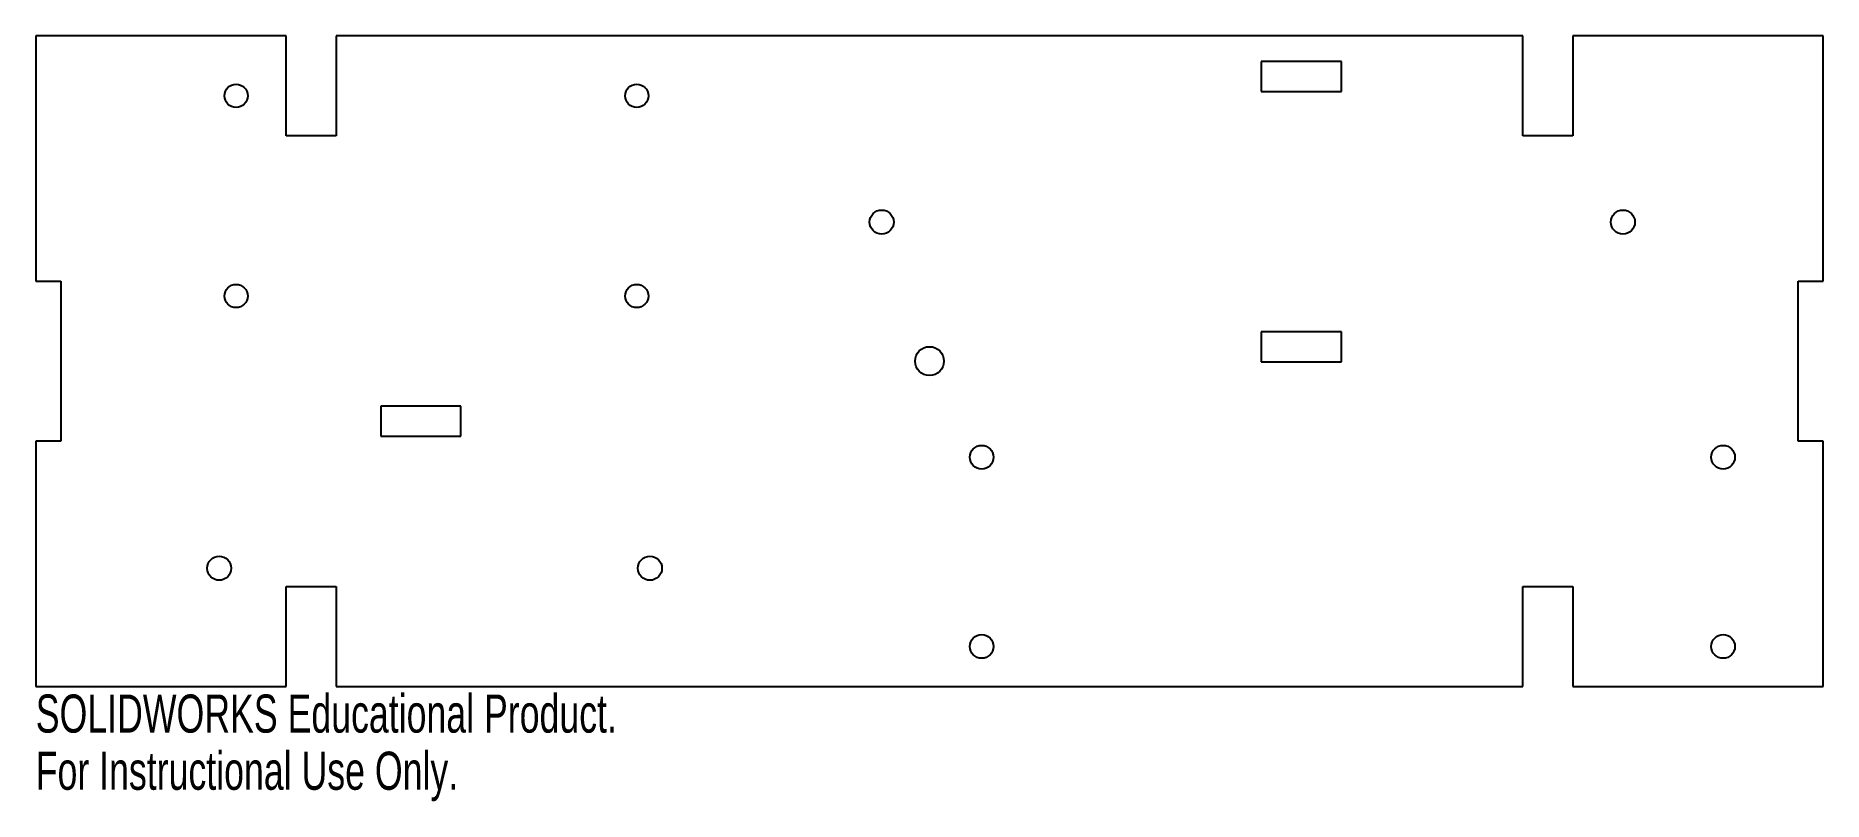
# Model space of a CAD drawing. Header units: inches. Extents: x -8.92 to 0, y -0.57 to 3.25.
import ezdxf

# ---------------------------------------------------------------- set-up
doc = ezdxf.new("R2010")
doc.units = ezdxf.units.IN
doc.header["$MEASUREMENT"] = 0
doc.styles.add('SLDTEXTSTYLE0', font='TXT', dxfattribs={"width": 0.7})

msp = doc.modelspace()

# ---------------------------------------------------------------- linework, layer by layer
at = {"color": 7, "linetype": 'Continuous', "lineweight": 25}
for p, q in [((-7.6725, 3.25), (-8.9225, 3.25)), ((-8.9225, 3.25), (-8.9225, 2.025)), ((-7.6725, 2.75), (-7.6725, 3.25)), ((-7.4225, 3.25), (-7.4225, 2.75)), ((-1.5, 3.25), (-7.4225, 3.25)), ((-1.5, 2.75), (-1.5, 3.25)), ((-1.25, 3.25), (-1.25, 2.75)), ((0, 3.25), (-1.25, 3.25)), ((0, 2.025), (0, 3.25)), ((-2.4049, 3.1214), (-2.8049, 3.1214)), ((-2.8049, 3.1214), (-2.8049, 2.9714)), ((-2.4049, 2.9714), (-2.4049, 3.1214)), ((-2.8049, 2.9714), (-2.4049, 2.9714)), ((-7.4225, 2.75), (-7.6725, 2.75)), ((-1.25, 2.75), (-1.5, 2.75)), ((-8.9225, 2.025), (-8.7975, 2.025)), ((-8.7975, 2.025), (-8.7975, 1.225)), ((-0.125, 2.025), (0, 2.025)), ((-0.125, 1.225), (-0.125, 2.025)), ((-2.4049, 1.7714), (-2.8049, 1.7714)), ((-2.8049, 1.7714), (-2.8049, 1.6214)), ((-2.4049, 1.6214), (-2.4049, 1.7714)), ((-2.8049, 1.6214), (-2.4049, 1.6214)), ((-6.7999, 1.4), (-7.1999, 1.4)), ((-7.1999, 1.4), (-7.1999, 1.25)), ((-6.7999, 1.25), (-6.7999, 1.4)), ((-7.1999, 1.25), (-6.7999, 1.25)), ((-8.9225, 1.225), (-8.9225, 0)), ((-8.7975, 1.225), (-8.9225, 1.225)), ((0, 1.225), (-0.125, 1.225)), ((0, 0), (0, 1.225)), ((-7.6725, 0.5), (-7.4225, 0.5)), ((-7.6725, 0), (-7.6725, 0.5)), ((-7.4225, 0.5), (-7.4225, 0)), ((-1.5, 0.5), (-1.25, 0.5)), ((-1.5, 0), (-1.5, 0.5)), ((-1.25, 0.5), (-1.25, 0)), ((-8.9225, 0), (-7.6725, 0)), ((-7.4225, 0), (-1.5, 0)), ((-1.25, 0), (0, 0))]:
    msp.add_line(p, q, dxfattribs=at)
for centre, radius in [((-7.9225, 2.95), 0.058), ((-5.9225, 2.95), 0.058), ((-4.7, 2.3194), 0.06), ((-1, 2.3194), 0.06), ((-7.9225, 1.95), 0.058), ((-5.9225, 1.95), 0.058), ((-4.4612, 1.625), 0.072), ((-4.2008, 1.1449), 0.0591), ((-0.5, 1.1449), 0.0591), ((-8.0067, 0.5904), 0.06), ((-5.8567, 0.5904), 0.06), ((-4.2008, 0.2), 0.0591), ((-0.5, 0.2), 0.0591)]:
    msp.add_circle(centre, radius, dxfattribs=at)

# ---------------------------------------------------------------- texts
at = {"color": 7, "linetype": 'Continuous', "char_height": 0.1903, "attachment_point": 1, "style": 'SLDTEXTSTYLE0'}
for s, insert in [('SOLIDWORKS Educational Product.', (-8.9225, -0.0401)), ('For Instructional Use Only.', (-8.9225, -0.3256))]:
    msp.add_mtext(s, dxfattribs=dict(at, insert=insert))

doc.saveas('drawing.dxf')
